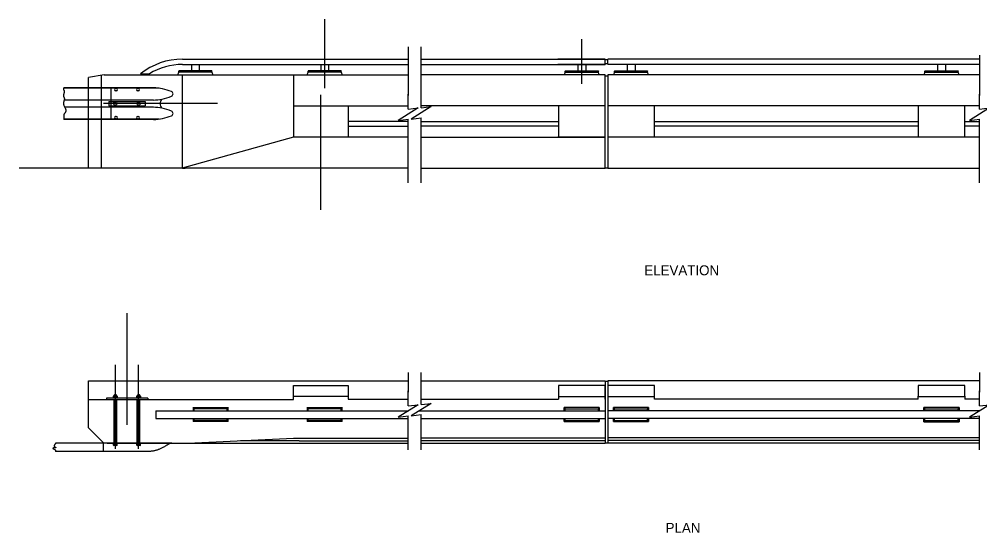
# Model space of a CAD drawing. Extents: x 25748.5 to 25802.9, y -3094.4 to -3056.4.
# Drawn here: x 25748.47 to 25779.31, y -3072.89 to -3056.38 of the extents above; entities that cross this region are included whole.
import ezdxf

# ---------------------------------------------------------------- set-up
doc = ezdxf.new("R2010")
doc.units = 0
for name, color, linetype in [('border_NO-PLOT', 7, 'Continuous'), ('pp_PRESENTATION', 7, 'Continuous'), ('str_Center-Line-A', 7, 'Continuous'), ('str_Concrete-A', 7, 'Continuous'), ('str_Structural-Steel-A', 7, 'Continuous'), ('tcd_RAILING-MGS', 7, 'Continuous')]:
    doc.layers.add(name, color=color, linetype=linetype)

msp = doc.modelspace()

# ---------------------------------------------------------------- linework, layer by layer
at = {"layer": 'pp_PRESENTATION'}
for p, q in [((25760.958, -3059.274), (25760.958, -3058.834)), ((25761.371, -3059.233), (25761.371, -3058.793)), ((25779.301, -3059.274), (25779.301, -3058.834)), ((25760.958, -3060.034), (25760.958, -3059.594)), ((25761.371, -3059.993), (25761.371, -3059.553)), ((25779.301, -3060.034), (25779.301, -3059.594)), ((25761.371, -3068.768), (25761.371, -3068.328)), ((25760.958, -3068.809), (25760.958, -3068.369)), ((25779.301, -3068.809), (25779.301, -3068.369)), ((25760.958, -3069.569), (25760.958, -3069.129)), ((25761.371, -3069.528), (25761.371, -3069.088)), ((25779.301, -3069.569), (25779.301, -3069.129))]:
    msp.add_line(p, q, dxfattribs=at)
for points in [[(25760.958, -3059.274), (25761.278, -3059.234), (25760.638, -3059.634), (25760.958, -3059.594)], [(25761.371, -3059.233), (25761.691, -3059.193), (25761.051, -3059.593), (25761.371, -3059.553)], [(25779.301, -3059.274), (25779.621, -3059.234), (25778.981, -3059.634), (25779.301, -3059.594)], [(25760.958, -3068.809), (25761.278, -3068.769), (25760.638, -3069.169), (25760.958, -3069.129)], [(25761.371, -3068.768), (25761.691, -3068.728), (25761.051, -3069.128), (25761.371, -3069.088)], [(25779.301, -3068.809), (25779.621, -3068.769), (25778.981, -3069.169), (25779.301, -3069.129)]]:
    msp.add_lwpolyline(points, dxfattribs=at)
at = {"layer": 'str_Center-Line-A'}
for p, q in [((25758.279, -3057.098), (25758.279, -3056.385)), ((25758.279, -3058.599), (25758.279, -3057.098)), ((25766.533, -3058.462), (25766.533, -3057.021)), ((25758.155, -3062.513), (25758.155, -3058.817)), ((25751.935, -3069.415), (25751.935, -3065.825)), ((25751.555, -3070.184), (25751.555, -3067.49)), ((25752.302, -3070.184), (25752.302, -3067.49))]:
    msp.add_line(p, q, dxfattribs=at)
at = {"layer": 'str_Concrete-A'}
for p, q in [((25753.696, -3058.165), (25753.696, -3061.171)), ((25757.279, -3058.165), (25757.28, -3060.171)), ((25751.197, -3058.171), (25750.696, -3058.254)), ((25750.696, -3058.587), (25750.696, -3058.254)), ((25751.113, -3058.587), (25751.113, -3058.185)), ((25751.197, -3058.171), (25760.958, -3058.171)), ((25767.283, -3058.171), (25761.371, -3058.171)), ((25767.283, -3058.171), (25765.764, -3058.171)), ((25767.283, -3061.171), (25767.283, -3058.171)), ((25767.367, -3058.171), (25767.367, -3061.171)), ((25779.301, -3058.171), (25767.367, -3058.171)), ((25750.696, -3059.608), (25750.696, -3058.603)), ((25751.113, -3059.608), (25751.113, -3058.587)), ((25757.279, -3059.171), (25760.958, -3059.171)), ((25759.029, -3059.165), (25759.03, -3060.176)), ((25767.283, -3059.171), (25761.371, -3059.171)), ((25767.283, -3059.171), (25765.764, -3059.171)), ((25765.783, -3059.171), (25765.783, -3060.176)), ((25779.301, -3059.171), (25767.367, -3059.171)), ((25768.867, -3060.176), (25768.867, -3059.171)), ((25777.335, -3059.171), (25777.335, -3060.176)), ((25778.835, -3060.176), (25778.835, -3059.171)), ((25750.696, -3061.171), (25750.696, -3059.608)), ((25751.113, -3061.171), (25751.113, -3059.608)), ((25757.28, -3060.176), (25753.696, -3061.171)), ((25760.958, -3060.171), (25757.28, -3060.171)), ((25761.371, -3060.176), (25766.908, -3060.176)), ((25765.408, -3060.176), (25767.283, -3060.176)), ((25767.283, -3060.176), (25765.764, -3060.176)), ((25779.301, -3060.176), (25767.367, -3060.176)), ((25760.958, -3061.171), (25748.467, -3061.171)), ((25761.371, -3061.171), (25767.283, -3061.171)), ((25765.764, -3061.171), (25767.283, -3061.171)), ((25767.367, -3061.171), (25779.301, -3061.171)), ((25750.696, -3069.51), (25750.696, -3068.004)), ((25750.696, -3068.004), (25760.958, -3068.004)), ((25761.371, -3068.004), (25767.283, -3068.004)), ((25767.283, -3068.004), (25767.283, -3070.004)), ((25767.367, -3068.004), (25767.367, -3070.004)), ((25779.301, -3068.004), (25767.367, -3068.004)), ((25757.28, -3068.6), (25757.28, -3068.154)), ((25757.28, -3068.154), (25759.029, -3068.154)), ((25759.029, -3068.154), (25759.029, -3068.587)), ((25767.283, -3068.154), (25765.783, -3068.154)), ((25765.783, -3068.154), (25765.783, -3068.587)), ((25767.283, -3068.587), (25767.283, -3068.154)), ((25768.867, -3068.154), (25767.367, -3068.154)), ((25768.867, -3068.587), (25768.867, -3068.154)), ((25777.335, -3068.158), (25777.335, -3068.491)), ((25778.835, -3068.158), (25777.335, -3068.158)), ((25778.835, -3068.491), (25778.835, -3068.158)), ((25750.696, -3068.6), (25757.28, -3068.6)), ((25751.514, -3070.013), (25751.514, -3068.6)), ((25751.598, -3070.012), (25751.598, -3068.6)), ((25752.259, -3070.012), (25752.259, -3068.6)), ((25752.345, -3070.012), (25752.345, -3068.6)), ((25759.029, -3068.504), (25757.28, -3068.504)), ((25759.029, -3068.587), (25760.958, -3068.587)), ((25761.371, -3068.587), (25765.783, -3068.587)), ((25765.783, -3068.504), (25767.283, -3068.504)), ((25767.367, -3068.504), (25768.867, -3068.504)), ((25777.335, -3068.587), (25768.867, -3068.587)), ((25777.335, -3068.587), (25777.335, -3068.491)), ((25777.335, -3068.508), (25778.835, -3068.508)), ((25777.335, -3068.591), (25777.335, -3068.587)), ((25778.835, -3068.491), (25778.835, -3068.587)), ((25779.301, -3068.587), (25778.835, -3068.587)), ((25754.081, -3068.9), (25754.05, -3068.86)), ((25754.05, -3068.86), (25754.05, -3068.962)), ((25754.05, -3068.86), (25755.175, -3068.86)), ((25755.175, -3068.86), (25755.144, -3068.9)), ((25755.175, -3068.962), (25755.175, -3068.86)), ((25757.748, -3068.9), (25757.717, -3068.86)), ((25757.717, -3068.86), (25757.717, -3068.962)), ((25757.717, -3068.86), (25758.842, -3068.86)), ((25758.842, -3068.86), (25758.811, -3068.9)), ((25758.842, -3068.962), (25758.842, -3068.86)), ((25767.096, -3068.86), (25765.971, -3068.86)), ((25765.971, -3068.962), (25765.971, -3068.86)), ((25765.971, -3068.86), (25766.002, -3068.9)), ((25767.065, -3068.9), (25767.096, -3068.86)), ((25767.096, -3068.86), (25767.096, -3068.962)), ((25767.554, -3068.86), (25767.585, -3068.9)), ((25767.554, -3068.962), (25767.554, -3068.86)), ((25768.679, -3068.86), (25767.554, -3068.86)), ((25768.648, -3068.9), (25768.679, -3068.86)), ((25768.679, -3068.86), (25768.679, -3068.962)), ((25777.522, -3068.865), (25777.554, -3068.904)), ((25777.522, -3068.967), (25777.522, -3068.865)), ((25778.647, -3068.865), (25777.522, -3068.865)), ((25778.616, -3068.904), (25778.647, -3068.865)), ((25778.647, -3068.865), (25778.647, -3068.967)), ((25754.05, -3069.212), (25754.05, -3069.314)), ((25755.175, -3069.314), (25755.175, -3069.212)), ((25757.717, -3069.212), (25757.717, -3069.314)), ((25758.842, -3069.314), (25758.842, -3069.212)), ((25765.971, -3069.314), (25765.971, -3069.212)), ((25767.096, -3069.212), (25767.096, -3069.314)), ((25767.554, -3069.314), (25767.554, -3069.212)), ((25768.679, -3069.212), (25768.679, -3069.314)), ((25777.522, -3069.318), (25777.522, -3069.217)), ((25778.647, -3069.217), (25778.647, -3069.318)), ((25751.189, -3070.003), (25750.696, -3069.51)), ((25754.05, -3069.314), (25754.081, -3069.275)), ((25755.175, -3069.314), (25754.05, -3069.314)), ((25755.144, -3069.275), (25755.175, -3069.314)), ((25757.717, -3069.314), (25757.748, -3069.275)), ((25758.842, -3069.314), (25757.717, -3069.314)), ((25758.811, -3069.275), (25758.842, -3069.314)), ((25766.002, -3069.275), (25765.971, -3069.314)), ((25765.971, -3069.314), (25767.096, -3069.314)), ((25767.096, -3069.314), (25767.065, -3069.275)), ((25767.585, -3069.275), (25767.554, -3069.314)), ((25767.554, -3069.314), (25768.679, -3069.314)), ((25768.679, -3069.314), (25768.648, -3069.275)), ((25777.554, -3069.279), (25777.522, -3069.318)), ((25777.522, -3069.318), (25778.647, -3069.318)), ((25778.647, -3069.318), (25778.616, -3069.279)), ((25753.879, -3070.004), (25757.28, -3069.847)), ((25757.28, -3069.847), (25760.958, -3069.847)), ((25757.462, -3069.847), (25757.462, -3069.847)), ((25761.371, -3069.837), (25767.283, -3069.837)), ((25779.301, -3069.837), (25767.367, -3069.837)), ((25751.296, -3070.004), (25753.879, -3070.004)), ((25753.879, -3070.004), (25757.462, -3070.004)), ((25757.462, -3069.93), (25755.578, -3069.93)), ((25757.462, -3069.93), (25760.958, -3069.93)), ((25757.462, -3070.004), (25760.958, -3070.004)), ((25761.371, -3069.921), (25767.283, -3069.921)), ((25761.371, -3070.004), (25767.283, -3070.004)), ((25767.283, -3069.991), (25767.367, -3069.991)), ((25779.301, -3069.921), (25767.367, -3069.921)), ((25779.301, -3070.004), (25767.367, -3070.004))]:
    msp.add_line(p, q, dxfattribs=at)
at = {"layer": 'str_Structural-Steel-A'}
for p, q in [((25760.958, -3057.276), (25760.958, -3058.834)), ((25761.371, -3058.793), (25761.371, -3057.276)), ((25779.301, -3057.537), (25779.301, -3058.834)), ((25753.709, -3057.671), (25760.958, -3057.671)), ((25753.71, -3057.837), (25760.958, -3057.837)), ((25761.371, -3057.671), (25766.908, -3057.671)), ((25761.371, -3057.837), (25766.908, -3057.837)), ((25765.408, -3057.671), (25767.283, -3057.671)), ((25765.408, -3057.837), (25767.283, -3057.837)), ((25767.283, -3057.671), (25765.764, -3057.671)), ((25767.283, -3057.837), (25765.764, -3057.837)), ((25767.283, -3057.671), (25767.283, -3057.676)), ((25767.283, -3057.832), (25767.283, -3057.676)), ((25767.367, -3057.694), (25767.283, -3057.694)), ((25767.367, -3057.814), (25767.283, -3057.814)), ((25767.283, -3057.832), (25767.283, -3057.837)), ((25767.367, -3057.671), (25767.367, -3057.676)), ((25779.301, -3057.671), (25767.367, -3057.671)), ((25767.367, -3057.832), (25767.367, -3057.676)), ((25767.367, -3057.832), (25767.367, -3057.837)), ((25779.301, -3057.837), (25767.367, -3057.837)), ((25752.363, -3058.139), (25752.652, -3058.139)), ((25753.563, -3058.171), (25753.594, -3058.087)), ((25754.657, -3058.046), (25753.594, -3058.046)), ((25753.594, -3058.046), (25753.594, -3058.051)), ((25753.594, -3058.082), (25753.594, -3058.051)), ((25753.594, -3058.082), (25753.594, -3058.087)), ((25754.657, -3058.087), (25753.594, -3058.087)), ((25754.657, -3058.046), (25754.657, -3058.051)), ((25754.657, -3058.082), (25754.657, -3058.051)), ((25754.657, -3058.082), (25754.657, -3058.087)), ((25754.657, -3058.087), (25754.688, -3058.171)), ((25757.717, -3058.171), (25757.748, -3058.087)), ((25758.811, -3058.046), (25757.748, -3058.046)), ((25757.748, -3058.046), (25757.748, -3058.051)), ((25757.748, -3058.082), (25757.748, -3058.051)), ((25757.748, -3058.082), (25757.748, -3058.087)), ((25758.811, -3058.087), (25757.748, -3058.087)), ((25758.811, -3058.046), (25758.811, -3058.051)), ((25758.811, -3058.082), (25758.811, -3058.051)), ((25758.811, -3058.082), (25758.811, -3058.087)), ((25758.811, -3058.087), (25758.842, -3058.171)), ((25766.002, -3058.087), (25765.971, -3058.171)), ((25766.002, -3058.046), (25766.002, -3058.051)), ((25766.002, -3058.046), (25767.065, -3058.046)), ((25766.002, -3058.082), (25766.002, -3058.051)), ((25766.002, -3058.082), (25766.002, -3058.087)), ((25766.002, -3058.087), (25767.065, -3058.087)), ((25767.065, -3058.046), (25767.065, -3058.051)), ((25767.065, -3058.082), (25767.065, -3058.051)), ((25767.065, -3058.082), (25767.065, -3058.087)), ((25767.096, -3058.171), (25767.065, -3058.087)), ((25767.585, -3058.087), (25767.554, -3058.171)), ((25767.585, -3058.046), (25767.585, -3058.051)), ((25767.585, -3058.046), (25768.648, -3058.046)), ((25767.585, -3058.082), (25767.585, -3058.051)), ((25767.585, -3058.082), (25767.585, -3058.087)), ((25767.585, -3058.087), (25768.648, -3058.087)), ((25768.648, -3058.046), (25768.648, -3058.051)), ((25768.648, -3058.082), (25768.648, -3058.051)), ((25768.648, -3058.082), (25768.648, -3058.087)), ((25768.679, -3058.171), (25768.648, -3058.087)), ((25777.554, -3058.087), (25777.522, -3058.171)), ((25777.554, -3058.046), (25777.554, -3058.051)), ((25777.554, -3058.046), (25778.616, -3058.046)), ((25777.554, -3058.082), (25777.554, -3058.051)), ((25777.554, -3058.082), (25777.554, -3058.087)), ((25777.554, -3058.087), (25778.616, -3058.087)), ((25778.616, -3058.046), (25778.616, -3058.051)), ((25778.616, -3058.082), (25778.616, -3058.051)), ((25778.616, -3058.082), (25778.616, -3058.087)), ((25778.647, -3058.171), (25778.616, -3058.087)), ((25752.196, -3058.171), (25752.198, -3058.171)), ((25767.283, -3058.2), (25767.367, -3058.2)), ((25760.958, -3058.834), (25760.958, -3058.793)), ((25779.301, -3058.834), (25779.301, -3058.793)), ((25760.958, -3059.671), (25759.029, -3059.671)), ((25761.371, -3059.671), (25765.783, -3059.671)), ((25768.867, -3059.671), (25777.335, -3059.671)), ((25778.835, -3059.671), (25779.301, -3059.671)), ((25759.03, -3059.825), (25760.958, -3059.825)), ((25760.958, -3061.644), (25760.958, -3059.991)), ((25765.783, -3059.825), (25761.371, -3059.825)), ((25761.371, -3061.644), (25761.371, -3059.937)), ((25777.335, -3059.825), (25768.867, -3059.825)), ((25779.301, -3059.825), (25778.835, -3059.825)), ((25779.301, -3061.644), (25779.301, -3059.991)), ((25753.716, -3061.17), (25753.793, -3061.17)), ((25767.283, -3061.163), (25767.367, -3061.163)), ((25760.958, -3067.732), (25760.958, -3068.369)), ((25761.371, -3068.328), (25761.371, -3067.732)), ((25767.283, -3068.01), (25767.367, -3068.01)), ((25767.283, -3068.01), (25767.367, -3068.01)), ((25779.301, -3067.732), (25779.301, -3068.369)), ((25760.958, -3068.369), (25760.958, -3068.328)), ((25779.301, -3068.369), (25779.301, -3068.328)), ((25752.602, -3068.558), (25751.268, -3068.558)), ((25751.268, -3068.558), (25751.268, -3068.6)), ((25751.624, -3068.548), (25751.487, -3068.548)), ((25751.487, -3068.558), (25751.487, -3068.548)), ((25751.521, -3068.558), (25751.487, -3068.558)), ((25751.504, -3068.488), (25751.496, -3068.492)), ((25751.496, -3068.543), (25751.496, -3068.492)), ((25751.504, -3068.548), (25751.496, -3068.543)), ((25751.607, -3068.488), (25751.504, -3068.488)), ((25751.607, -3068.548), (25751.504, -3068.548)), ((25751.521, -3068.462), (25751.53, -3068.453)), ((25751.521, -3068.488), (25751.521, -3068.462)), ((25751.59, -3068.558), (25751.521, -3068.558)), ((25751.521, -3070.012), (25751.521, -3068.6)), ((25751.526, -3068.492), (25751.526, -3068.543)), ((25751.581, -3068.453), (25751.53, -3068.453)), ((25751.59, -3068.462), (25751.581, -3068.453)), ((25751.585, -3068.543), (25751.585, -3068.492)), ((25751.59, -3068.488), (25751.59, -3068.462)), ((25751.624, -3068.558), (25751.59, -3068.558)), ((25751.59, -3070.012), (25751.59, -3068.6)), ((25751.607, -3068.488), (25751.615, -3068.492)), ((25751.607, -3068.548), (25751.615, -3068.543)), ((25751.615, -3068.492), (25751.615, -3068.543)), ((25751.624, -3068.558), (25751.624, -3068.548)), ((25752.371, -3068.548), (25752.233, -3068.548)), ((25752.233, -3068.558), (25752.233, -3068.548)), ((25752.268, -3068.558), (25752.233, -3068.558)), ((25752.251, -3068.488), (25752.243, -3068.492)), ((25752.243, -3068.543), (25752.243, -3068.492)), ((25752.251, -3068.548), (25752.243, -3068.543)), ((25752.354, -3068.488), (25752.251, -3068.488)), ((25752.354, -3068.548), (25752.251, -3068.548)), ((25752.268, -3068.462), (25752.276, -3068.453)), ((25752.268, -3068.488), (25752.268, -3068.462)), ((25752.336, -3068.558), (25752.268, -3068.558)), ((25752.268, -3070.012), (25752.268, -3068.6)), ((25752.272, -3068.492), (25752.272, -3068.543)), ((25752.328, -3068.453), (25752.276, -3068.453)), ((25752.336, -3068.462), (25752.328, -3068.453)), ((25752.332, -3068.543), (25752.332, -3068.492)), ((25752.336, -3068.488), (25752.336, -3068.462)), ((25752.371, -3068.558), (25752.336, -3068.558)), ((25752.336, -3070.012), (25752.336, -3068.6)), ((25752.354, -3068.488), (25752.361, -3068.492)), ((25752.354, -3068.548), (25752.361, -3068.543)), ((25752.361, -3068.492), (25752.361, -3068.543)), ((25752.371, -3068.558), (25752.371, -3068.548)), ((25752.602, -3068.558), (25752.602, -3068.6)), ((25754.081, -3068.9), (25754.081, -3068.905)), ((25755.144, -3068.9), (25754.081, -3068.9)), ((25754.081, -3068.962), (25754.081, -3068.905)), ((25755.144, -3068.962), (25755.144, -3068.9)), ((25757.748, -3068.9), (25757.748, -3068.905)), ((25758.811, -3068.9), (25757.748, -3068.9)), ((25757.748, -3068.962), (25757.748, -3068.905)), ((25758.811, -3068.962), (25758.811, -3068.9)), ((25766.002, -3068.9), (25767.065, -3068.9)), ((25766.002, -3068.962), (25766.002, -3068.9)), ((25767.065, -3068.962), (25767.065, -3068.9)), ((25767.585, -3068.9), (25768.648, -3068.9)), ((25767.585, -3068.9), (25768.648, -3068.9)), ((25767.585, -3068.962), (25767.585, -3068.9)), ((25768.648, -3068.962), (25768.648, -3068.9)), ((25777.554, -3068.904), (25778.616, -3068.904)), ((25777.554, -3068.967), (25777.554, -3068.904)), ((25778.616, -3068.904), (25778.616, -3068.909)), ((25778.616, -3068.967), (25778.616, -3068.909)), ((25752.85, -3068.962), (25760.968, -3068.962)), ((25752.85, -3068.962), (25752.85, -3069.212)), ((25752.85, -3069.212), (25760.958, -3069.212)), ((25754.081, -3069.27), (25754.081, -3069.212)), ((25754.081, -3069.27), (25754.081, -3069.275)), ((25755.144, -3069.27), (25755.144, -3069.212)), ((25755.144, -3069.27), (25755.144, -3069.275)), ((25757.748, -3069.27), (25757.748, -3069.212)), ((25757.748, -3069.27), (25757.748, -3069.275)), ((25758.811, -3069.27), (25758.811, -3069.212)), ((25758.811, -3069.27), (25758.811, -3069.275)), ((25761.316, -3068.962), (25767.283, -3068.962)), ((25761.371, -3069.212), (25767.283, -3069.212)), ((25766.002, -3069.275), (25766.002, -3069.212)), ((25767.065, -3069.275), (25767.065, -3069.212)), ((25779.312, -3068.962), (25767.367, -3068.962)), ((25779.301, -3069.212), (25767.367, -3069.212)), ((25767.585, -3069.275), (25767.585, -3069.212)), ((25768.648, -3069.275), (25768.648, -3069.212)), ((25777.554, -3069.279), (25777.554, -3069.217)), ((25778.616, -3069.279), (25778.616, -3069.217)), ((25755.144, -3069.275), (25754.081, -3069.275)), ((25758.811, -3069.275), (25757.748, -3069.275)), ((25760.958, -3070.225), (25760.958, -3069.527)), ((25761.371, -3070.225), (25761.371, -3069.472)), ((25766.002, -3069.275), (25767.065, -3069.275)), ((25767.585, -3069.275), (25768.648, -3069.275)), ((25777.554, -3069.279), (25778.616, -3069.279)), ((25779.301, -3070.225), (25779.301, -3069.527)), ((25751.487, -3070.027), (25751.487, -3070.016)), ((25751.521, -3070.016), (25751.487, -3070.016)), ((25751.624, -3070.027), (25751.487, -3070.027)), ((25751.615, -3070.027), (25751.496, -3070.027)), ((25751.496, -3070.074), (25751.496, -3070.027)), ((25751.504, -3070.078), (25751.496, -3070.074)), ((25751.607, -3070.078), (25751.504, -3070.078)), ((25751.59, -3070.016), (25751.521, -3070.016)), ((25751.526, -3070.027), (25751.526, -3070.074)), ((25751.585, -3070.027), (25751.585, -3070.074)), ((25751.624, -3070.016), (25751.59, -3070.016)), ((25751.607, -3070.078), (25751.615, -3070.074)), ((25751.615, -3070.074), (25751.615, -3070.027)), ((25751.624, -3070.027), (25751.624, -3070.016)), ((25752.233, -3070.027), (25752.233, -3070.016)), ((25752.268, -3070.016), (25752.233, -3070.016)), ((25752.371, -3070.027), (25752.233, -3070.027)), ((25752.361, -3070.027), (25752.243, -3070.027)), ((25752.243, -3070.074), (25752.243, -3070.027)), ((25752.251, -3070.078), (25752.243, -3070.074)), ((25752.354, -3070.078), (25752.251, -3070.078)), ((25752.336, -3070.016), (25752.268, -3070.016)), ((25752.272, -3070.027), (25752.272, -3070.074)), ((25752.332, -3070.027), (25752.332, -3070.074)), ((25752.371, -3070.016), (25752.336, -3070.016)), ((25752.354, -3070.078), (25752.361, -3070.074)), ((25752.361, -3070.074), (25752.361, -3070.027)), ((25752.371, -3070.027), (25752.371, -3070.016))]:
    msp.add_line(p, q, dxfattribs=at)
for points in [[(25754, -3057.837), (25754, -3058.046), (25754, -3058.046)], [(25754.25, -3057.837), (25754.25, -3058.046), (25754.25, -3058.046)], [(25758.154, -3057.837), (25758.154, -3058.046), (25758.154, -3058.046)], [(25758.404, -3057.837), (25758.404, -3058.046), (25758.404, -3058.046)], [(25766.408, -3057.837), (25766.408, -3058.046), (25766.408, -3058.046)], [(25766.658, -3057.837), (25766.658, -3058.046), (25766.658, -3058.046)], [(25767.992, -3057.837), (25767.992, -3058.046), (25767.992, -3058.046)], [(25768.242, -3057.837), (25768.242, -3058.046), (25768.242, -3058.046)], [(25777.96, -3057.837), (25777.96, -3058.046), (25777.96, -3058.046)], [(25778.21, -3057.837), (25778.21, -3058.046), (25778.21, -3058.046)]]:
    msp.add_lwpolyline(points, dxfattribs=at)
for centre, radius, start, end in [((25753.709, -3059.837), 2.167, 90, 128.4036), ((25753.709, -3059.837), 2, 89.9677, 121.9014), ((25751.511, -3068.514), 0.0263, 55.6158, 124.3842), ((25751.511, -3068.521), 0.0263, 235.6158, 304.3842), ((25751.555, -3068.586), 0.0983, 72.412, 107.588), ((25751.555, -3068.449), 0.0983, 252.412, 287.588), ((25751.6, -3068.514), 0.0263, 55.6158, 124.3842), ((25751.6, -3068.521), 0.0263, 235.6158, 304.3842), ((25752.258, -3068.514), 0.0263, 55.6158, 124.3842), ((25752.258, -3068.521), 0.0263, 235.6158, 304.3842), ((25752.302, -3068.586), 0.0983, 72.412, 107.588), ((25752.302, -3068.449), 0.0983, 252.412, 287.588), ((25752.347, -3068.514), 0.0263, 55.6158, 124.3842), ((25752.347, -3068.521), 0.0263, 235.6158, 304.3842), ((25751.511, -3070.052), 0.0263, 235.6158, 304.3842), ((25751.555, -3069.98), 0.0983, 252.412, 287.588), ((25751.6, -3070.052), 0.0263, 235.6158, 304.3842), ((25752.258, -3070.052), 0.0263, 235.6158, 304.3842), ((25752.302, -3069.98), 0.0983, 252.412, 287.588), ((25752.347, -3070.052), 0.0263, 235.6158, 304.3842)]:
    msp.add_arc(centre, radius, start, end, dxfattribs=at)
at = {"layer": 'tcd_RAILING-MGS'}
for p, q in [((25752.957, -3058.603), (25749.895, -3058.603)), ((25752.781, -3058.587), (25749.9, -3058.587)), ((25751.406, -3058.588), (25751.406, -3059.025)), ((25751.582, -3058.608), (25751.563, -3058.608)), ((25751.582, -3058.684), (25751.563, -3058.684)), ((25752.29, -3058.608), (25752.272, -3058.608)), ((25752.29, -3058.684), (25752.272, -3058.684)), ((25752.781, -3058.981), (25749.912, -3058.981)), ((25751.343, -3059.025), (25751.343, -3059.171)), ((25751.343, -3059.025), (25752.51, -3059.025)), ((25751.406, -3059.025), (25751.406, -3059.171)), ((25752.51, -3059.025), (25752.51, -3059.171)), ((25752.781, -3059.216), (25749.929, -3059.216)), ((25754.835, -3059.098), (25751.174, -3059.098)), ((25751.343, -3059.171), (25752.51, -3059.171)), ((25751.406, -3059.171), (25751.406, -3059.609)), ((25752.961, -3059.593), (25749.9, -3059.593)), ((25752.781, -3059.608), (25749.9, -3059.608)), ((25751.582, -3059.513), (25751.563, -3059.513)), ((25751.582, -3059.588), (25751.563, -3059.588)), ((25752.29, -3059.513), (25752.272, -3059.513)), ((25752.29, -3059.588), (25752.272, -3059.588)), ((25753.369, -3070.01), (25749.637, -3070.01)), ((25751.177, -3070.27), (25751.177, -3070.018)), ((25752.355, -3070.27), (25749.637, -3070.27))]:
    msp.add_line(p, q, dxfattribs=at)
for centre in [(25751.552, -3059.098), (25752.302, -3059.098)]:
    msp.add_circle(centre, 0.0521, dxfattribs=at)
for centre, radius, start, end in [((25751.563, -3058.646), 0.0378, 90, 270), ((25751.582, -3058.646), 0.0378, 270, 90), ((25752.272, -3058.646), 0.0378, 90, 270), ((25752.29, -3058.646), 0.0378, 270, 90), ((25752.728, -3060.238), 1.651, 67.7362, 88.1698), ((25753.328, -3058.783), 0.0781, 289.418, 70.582), ((25752.724, -3057.33), 1.652, 271.9596, 281.4373), ((25753.198, -3059.098), 0.208, 134.3279, 225.6721), ((25752.724, -3057.33), 1.652, 281.4373, 292.3932), ((25752.724, -3060.867), 1.652, 78.5627, 88.0404), ((25752.724, -3060.867), 1.652, 67.6068, 78.5627), ((25753.328, -3059.412), 0.0781, 289.418, 70.582), ((25751.563, -3059.55), 0.0378, 90, 270), ((25751.582, -3059.55), 0.0378, 270, 90), ((25752.272, -3059.55), 0.0378, 90, 270), ((25752.29, -3059.55), 0.0378, 270, 90), ((25752.728, -3057.958), 1.651, 271.8302, 292.2638)]:
    msp.add_arc(centre, radius, start, end, dxfattribs=at)
for points in [[(25749.9, -3058.587), (25749.877, -3058.642), (25749.923, -3058.691), (25749.901, -3058.773), (25749.881, -3058.853), (25749.925, -3058.934), (25749.905, -3059.006), (25749.877, -3059.118), (25749.967, -3059.285), (25749.967, -3059.354), (25749.897, -3059.452), (25749.897, -3059.452), (25749.897, -3059.522), (25749.9, -3059.608)], [(25749.637, -3070.01), (25749.637, -3070.01), (25749.637, -3070.01), (25749.567, -3070.106), (25749.679, -3070.157), (25749.516, -3070.157), (25749.623, -3070.218), (25749.623, -3070.218), (25749.637, -3070.27)], [(25753.359, -3070.018), (25753.284, -3070.019), (25753.24, -3070.056), (25752.968, -3070.21), (25752.71, -3070.276), (25752.423, -3070.271), (25752.355, -3070.27)]]:
    msp.add_open_spline(points, degree=2, dxfattribs=at)

# ---------------------------------------------------------------- texts
at = {"layer": 'border_NO-PLOT'}
for s, p in [('ELEVATION', (25768.541, -3064.612)), ('PLAN', (25769.225, -3072.886))]:
    msp.add_text(s, height=0.32, dxfattribs=at).set_placement(p)

doc.saveas('drawing.dxf')
